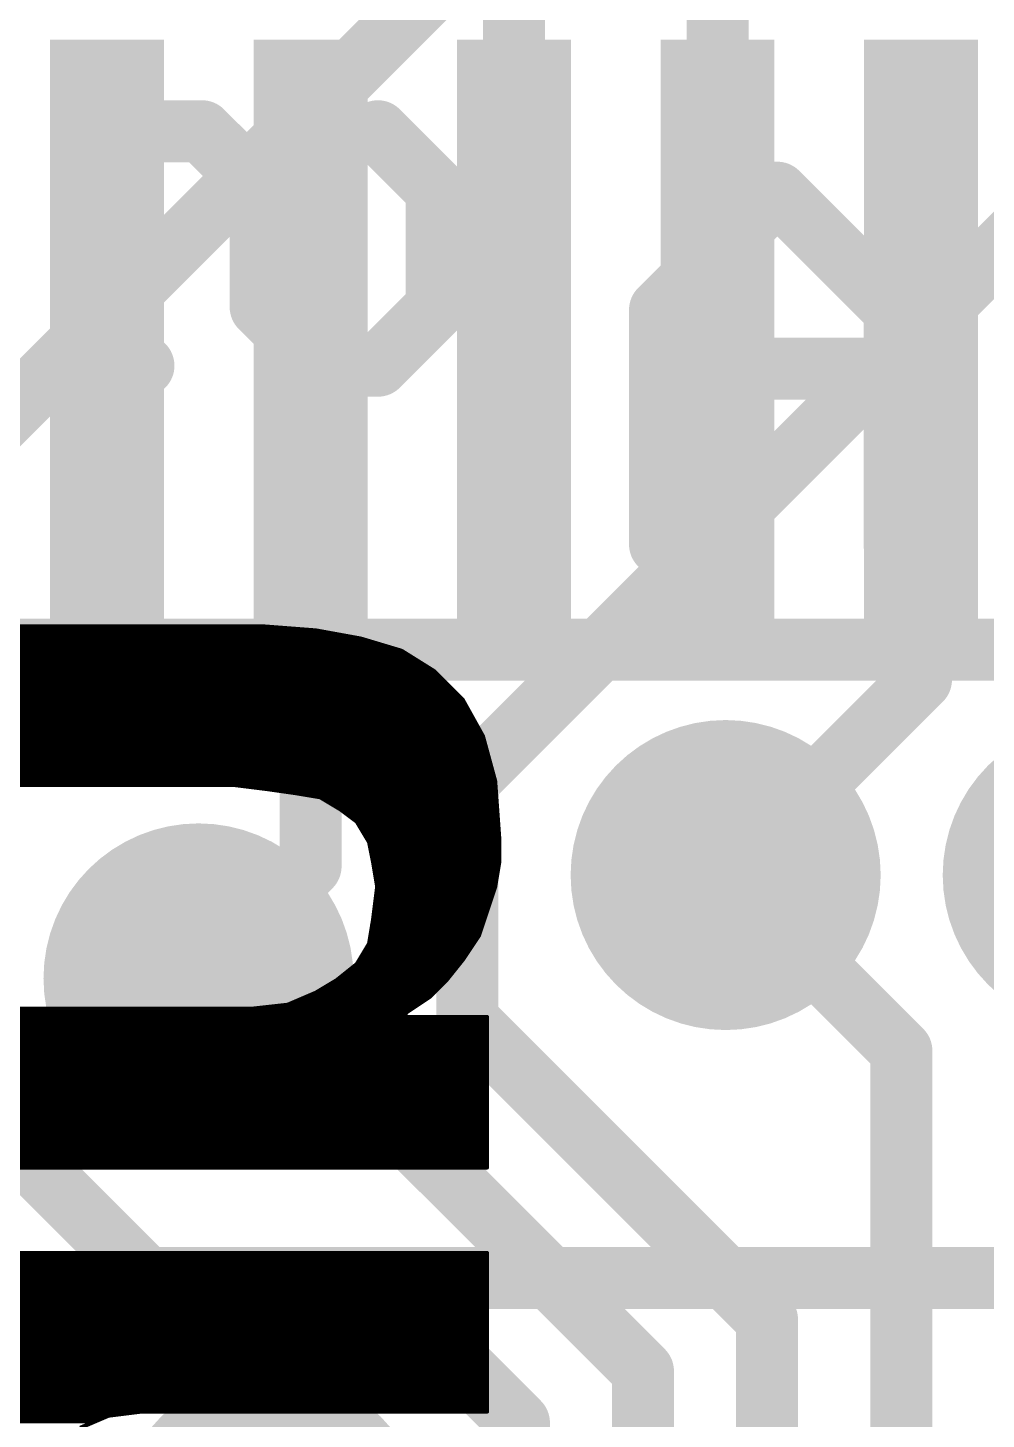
# Model space of a CAD drawing. Extents: x -33 to 74, y -20 to 37.
# Drawn here: x 8.445 to 10.8, y 15.325 to 18.745 of the extents above; entities that cross this region are included whole.
import ezdxf

# ---------------------------------------------------------------- set-up
doc = ezdxf.new("R2010")
doc.units = 0
for name, color, linetype in [('1', 12, 'CONTINUOUS'), ('16', 132, 'CONTINUOUS'), ('18', 110, 'CONTINUOUS'), ('22', 40, 'CONTINUOUS'), ('51', 53, 'CONTINUOUS')]:
    doc.layers.add(name, color=color, linetype=linetype)

# ---------------------------------------------------------------- blocks, each defined once
blk = doc.blocks.new('RECT')
blk.add_solid([(-0.5, -0.5), (0.5, -0.5), (-0.5, 0.5), (0.5, 0.5)])
blk = doc.blocks.new('ROUNDV')
at = {"const_width": 0.5}
blk.add_lwpolyline([(0, -0.25, 1), (0, 0.25, 1), (0, -0.25)], format="xyb", dxfattribs=at)

msp = doc.modelspace()

# ---------------------------------------------------------------- linework, layer by layer
at = {"layer": '1', "const_width": 0.1524}
for points in [[(9.64, 17.966), (9.64, 19.038)], [(10.14, 17.966), (10.14, 18.9538)], [(8.636, 17.962), (8.64, 17.966)], [(8.64, 17.966), (8.64, 17.2506)], [(9.14, 17.966), (9.14, 16.6838)], [(10.64, 17.966), (10.64, 17.1424)], [(8.64, 17.2506), (8.1788, 16.7894)], [(10.64, 17.1424), (10.16, 16.6624)], [(9.14, 16.6838), (8.8646, 16.4084)], [(8.7376, 15.6718), (8.1788, 16.2306)], [(8.7376, 15.6718), (11.0744, 15.6718)]]:
    msp.add_lwpolyline(points, dxfattribs=at)
at = {"layer": '1', "const_width": 0.0762}
for points in [[(8.6091, 17.9889, 1), (8.6629, 17.9351)], [(8.6781, 17.966, 1), (8.6019, 17.966)], [(8.6669, 17.9391, 1), (8.6131, 17.9929)], [(9.1781, 17.966, 1), (9.1019, 17.966)], [(10.6781, 17.966, 1), (10.6019, 17.966)], [(9.6019, 17.966, 1), (9.6781, 17.966)], [(10.1019, 17.966, 1), (10.1781, 17.966)], [(8.6669, 17.2237, 1), (8.6131, 17.2775)], [(8.6019, 17.2506, 1), (8.6781, 17.2506)], [(10.6669, 17.1155, 1), (10.6131, 17.1693)], [(10.6019, 17.1424, 1), (10.6781, 17.1424)], [(9.1669, 16.6569, 1), (9.1131, 16.7107)], [(10.1331, 16.6893, 1), (10.1869, 16.6355)], [(9.1019, 16.6838, 1), (9.1781, 16.6838)], [(8.8377, 16.4353, 1), (8.8915, 16.3815)], [(8.7376, 15.7099, 1), (8.7376, 15.6337)], [(8.7107, 15.6449, 1), (8.7645, 15.6987)]]:
    msp.add_lwpolyline(points, format="xyb", dxfattribs=at)
at = {"layer": '16', "const_width": 0.1524}
for points in [[(8.255, 17.653), (10.287, 19.685)], [(9.525, 16.891), (10.9982, 18.3642)], [(9.525, 16.3068), (9.525, 16.891)], [(10.5918, 16.2306), (10.16, 16.6624)], [(8.8646, 16.4084), (8.9916, 16.4084)], [(9.9568, 15.4432), (8.9916, 16.4084)], [(10.2616, 15.5702), (9.525, 16.3068)], [(10.5918, 14.0716), (10.5918, 16.2306)], [(8.255, 16.1544), (8.7376, 15.6718)], [(9.2964, 15.6718), (8.7376, 15.6718)], [(9.652, 15.3162), (9.2964, 15.6718)], [(10.2616, 14.1986), (10.2616, 15.5702)], [(9.9568, 14.3256), (9.9568, 15.4432)], [(9.652, 14.4526), (9.652, 15.3162)]]:
    msp.add_lwpolyline(points, dxfattribs=at)
at = {"layer": '16', "const_width": 0.0762}
for points in [[(9.5631, 16.891, 1), (9.4869, 16.891)], [(9.4981, 16.9179, 1), (9.5519, 16.8641)], [(10.1869, 16.6893, 1), (10.1331, 16.6355)], [(8.8646, 16.4465, 1), (8.8646, 16.3703)], [(9.0185, 16.4353, 1), (8.9647, 16.3815)], [(8.9916, 16.3703, 1), (8.9916, 16.4465)], [(9.5519, 16.3337, 1), (9.4981, 16.2799)], [(9.4869, 16.3068, 1), (9.5631, 16.3068)], [(10.6299, 16.2306, 1), (10.5537, 16.2306)], [(10.5649, 16.2037, 1), (10.6187, 16.2575)], [(8.7376, 15.7099, 1), (8.7376, 15.6337)], [(8.7107, 15.6449, 1), (8.7645, 15.6987)], [(9.3233, 15.6987, 1), (9.2695, 15.6449)], [(9.2964, 15.6337, 1), (9.2964, 15.7099)], [(10.2997, 15.5702, 1), (10.2235, 15.5702)], [(10.2347, 15.5433, 1), (10.2885, 15.5971)], [(9.9949, 15.4432, 1), (9.9187, 15.4432)], [(9.9299, 15.4163, 1), (9.9837, 15.4701)], [(9.6901, 15.3162, 1), (9.6139, 15.3162)], [(9.6251, 15.2893, 1), (9.6789, 15.3431)]]:
    msp.add_lwpolyline(points, format="xyb", dxfattribs=at)
at = {"layer": '22'}
for points, const_width in [([(8.7293, 18.4906), (8.5852, 18.3465)], 0.1524), ([(8.8733, 18.4906), (8.7293, 18.4906)], 0.1524), ([(9.0174, 18.3465), (8.8733, 18.4906)], 0.1524), ([(9.3055, 18.4906), (9.4495, 18.3465)], 0.1524), ([(8.5852, 18.3465), (8.5852, 18.0584)], 0.1524), ([(9.0174, 18.0584), (9.0174, 18.3465)], 0.1524), ([(9.4495, 18.3465), (9.4495, 18.0584)], 0.1524), ([(10.2869, 18.3395), (9.9987, 18.0514)], 0.1524), ([(10.575, 18.0514), (10.2869, 18.3395)], 0.1524), ([(8.5852, 18.0584), (8.7293, 17.9143)], 0.1524), ([(9.1614, 17.9143), (9.0174, 18.0584)], 0.1524), ([(9.4495, 18.0584), (9.3055, 17.9143)], 0.1524), ([(9.9987, 18.0514), (9.9987, 17.4752)], 0.1524), ([(10.575, 17.4752), (10.575, 18.0514)], 0.1524), ([(9.3055, 17.9143), (9.1614, 17.9143)], 0.1524), ([(10.575, 17.9074), (9.9987, 17.9074)], 0.1524), ([(9.0236, 17.2736), (8.1536, 17.2736)], 0.01), ([(8.1536, 17.27), (9.0704, 17.27)], 0.01), ([(9.1536, 17.2636), (9.0236, 17.2736)], 0.01), ([(8.1536, 17.26), (9.1734, 17.26)], 0.01), ([(8.1536, 17.25), (9.2284, 17.25)], 0.01), ([(8.1536, 17.24), (9.2756, 17.24)], 0.01), ([(9.2636, 17.2436), (9.1536, 17.2636)], 0.01), ([(9.3636, 17.2136), (9.2636, 17.2436)], 0.01), ([(8.1536, 17.23), (9.3089, 17.23)], 0.01), ([(8.1536, 17.22), (9.3423, 17.22)], 0.01), ([(8.1536, 17.21), (9.3694, 17.21)], 0.01), ([(8.1536, 17.2), (9.3854, 17.2)], 0.01), ([(9.4436, 17.1636), (9.3636, 17.2136)], 0.01), ([(8.1536, 17.19), (9.4014, 17.19)], 0.01), ([(8.1536, 17.18), (9.4174, 17.18)], 0.01), ([(8.1536, 17.17), (9.4334, 17.17)], 0.01), ([(9.5136, 17.0936), (9.4436, 17.1636)], 0.01), ([(8.1536, 17.16), (9.4472, 17.16)], 0.01), ([(8.1536, 17.15), (9.4572, 17.15)], 0.01), ([(8.1536, 17.14), (9.4672, 17.14)], 0.01), ([(8.1536, 17.13), (9.4772, 17.13)], 0.01), ([(8.1536, 17.12), (9.4872, 17.12)], 0.01), ([(8.1536, 17.11), (9.4972, 17.11)], 0.01), ([(8.1536, 17.1), (9.5072, 17.1)], 0.01), ([(8.1536, 17.09), (9.5156, 17.09)], 0.01), ([(8.1536, 17.08), (9.5212, 17.08)], 0.01), ([(8.1536, 17.07), (9.5267, 17.07)], 0.01), ([(8.1536, 17.06), (9.5323, 17.06)], 0.01), ([(9.5636, 17.0036), (9.5136, 17.0936)], 0.01), ([(8.1536, 17.05), (9.5378, 17.05)], 0.01), ([(8.1536, 17.04), (9.5434, 17.04)], 0.01), ([(8.1536, 17.03), (9.5489, 17.03)], 0.01), ([(8.1536, 17.02), (9.5545, 17.02)], 0.01), ([(8.1536, 17.01), (9.56, 17.01)], 0.01), ([(8.1536, 17), (9.5646, 17)], 0.01), ([(9.5936, 16.8936), (9.5636, 17.0036)], 0.01), ([(8.1536, 16.99), (9.5673, 16.99)], 0.01), ([(8.1536, 16.98), (9.57, 16.98)], 0.01), ([(8.1536, 16.97), (9.5728, 16.97)], 0.01), ([(8.1536, 16.96), (9.5755, 16.96)], 0.01), ([(8.1536, 16.95), (9.5782, 16.95)], 0.01), ([(8.1536, 16.94), (9.5809, 16.94)], 0.01), ([(8.1536, 16.93), (9.5837, 16.93)], 0.01), ([(8.1536, 16.92), (9.5864, 16.92)], 0.01), ([(8.1536, 16.91), (9.5891, 16.91)], 0.01), ([(8.1536, 16.9), (9.5919, 16.9)], 0.01), ([(8.1536, 16.89), (9.5939, 16.89)], 0.01), ([(9.6036, 16.7536), (9.5936, 16.8936)], 0.01), ([(8.1536, 16.8836), (8.9536, 16.8836)], 0.01), ([(8.9536, 16.8836), (9.0336, 16.8736)], 0.01), ([(8.9824, 16.88), (9.5946, 16.88)], 0.01), ([(9.0336, 16.8736), (9.1036, 16.8636)], 0.01), ([(9.0588, 16.87), (9.5953, 16.87)], 0.01), ([(9.1036, 16.8636), (9.1636, 16.8536)], 0.01), ([(9.1252, 16.86), (9.596, 16.86)], 0.01), ([(9.1636, 16.8536), (9.2136, 16.8236)], 0.01), ([(9.1696, 16.85), (9.5967, 16.85)], 0.01), ([(9.1863, 16.84), (9.5974, 16.84)], 0.01), ([(9.2029, 16.83), (9.5981, 16.83)], 0.01), ([(9.2136, 16.8236), (9.2536, 16.7936)], 0.01), ([(9.2184, 16.82), (9.5989, 16.82)], 0.01), ([(9.2317, 16.81), (9.5996, 16.81)], 0.01), ([(9.2451, 16.8), (9.6003, 16.8)], 0.01), ([(9.2536, 16.7936), (9.2836, 16.7436)], 0.01), ([(9.2558, 16.79), (9.601, 16.79)], 0.01), ([(9.2618, 16.78), (9.6017, 16.78)], 0.01), ([(9.2678, 16.77), (9.6024, 16.77)], 0.01), ([(9.2738, 16.76), (9.6031, 16.76)], 0.01), ([(9.6036, 16.6936), (9.6036, 16.7536)], 0.01), ([(9.2798, 16.75), (9.6036, 16.75)], 0.01), ([(9.2836, 16.7436), (9.2936, 16.6936)], 0.01), ([(9.2843, 16.74), (9.6036, 16.74)], 0.01), ([(9.2863, 16.73), (9.6036, 16.73)], 0.01), ([(9.2883, 16.72), (9.6036, 16.72)], 0.01), ([(9.2903, 16.71), (9.6036, 16.71)], 0.01), ([(9.2923, 16.7), (9.6036, 16.7)], 0.01), ([(9.2936, 16.6936), (9.3036, 16.6336)], 0.01), ([(9.2942, 16.69), (9.603, 16.69)], 0.01), ([(9.5936, 16.6336), (9.6036, 16.6936)], 0.01), ([(9.2959, 16.68), (9.6013, 16.68)], 0.01), ([(9.2975, 16.67), (9.5997, 16.67)], 0.01), ([(9.2992, 16.66), (9.598, 16.66)], 0.01), ([(9.3009, 16.65), (9.5963, 16.65)], 0.01), ([(9.3036, 16.6336), (9.2936, 16.5536)], 0.01), ([(9.3019, 16.62), (9.5891, 16.62)], 0.01), ([(9.3025, 16.64), (9.5947, 16.64)], 0.01), ([(9.3032, 16.63), (9.5924, 16.63)], 0.01), ([(9.5736, 16.5736), (9.5936, 16.6336)], 0.01), ([(9.2981, 16.59), (9.5791, 16.59)], 0.01), ([(9.2994, 16.6), (9.5824, 16.6)], 0.01), ([(9.3007, 16.61), (9.5857, 16.61)], 0.01), ([(9.2936, 16.5536), (9.2836, 16.4936)], 0.01), ([(9.293, 16.55), (9.5657, 16.55)], 0.01), ([(9.2944, 16.56), (9.5691, 16.56)], 0.01), ([(9.2957, 16.57), (9.5724, 16.57)], 0.01), ([(9.2969, 16.58), (9.5757, 16.58)], 0.01), ([(9.5536, 16.5136), (9.5736, 16.5736)], 0.01), ([(9.288, 16.52), (9.5557, 16.52)], 0.01), ([(9.2897, 16.53), (9.5591, 16.53)], 0.01), ([(9.2913, 16.54), (9.5624, 16.54)], 0.01), ([(9.5136, 16.4536), (9.5536, 16.5136)], 0.01), ([(9.2836, 16.4936), (9.2536, 16.4436)], 0.01), ([(9.2754, 16.48), (9.5312, 16.48)], 0.01), ([(9.2814, 16.49), (9.5379, 16.49)], 0.01), ([(9.2847, 16.5), (9.5445, 16.5)], 0.01), ([(9.2863, 16.51), (9.5512, 16.51)], 0.01), ([(9.2574, 16.45), (9.5107, 16.45)], 0.01), ([(9.2634, 16.46), (9.5179, 16.46)], 0.01), ([(9.2694, 16.47), (9.5245, 16.47)], 0.01), ([(9.4736, 16.4036), (9.5136, 16.4536)], 0.01), ([(9.2536, 16.4436), (9.2036, 16.4036)], 0.01), ([(9.2241, 16.42), (9.4867, 16.42)], 0.01), ([(9.2366, 16.43), (9.4947, 16.43)], 0.01), ([(9.2491, 16.44), (9.5027, 16.44)], 0.01), ([(9.2036, 16.4036), (9.1536, 16.3736)], 0.01), ([(9.1643, 16.38), (9.45, 16.38)], 0.01), ([(9.1809, 16.39), (9.46, 16.39)], 0.01), ([(9.1976, 16.4), (9.47, 16.4)], 0.01), ([(9.2116, 16.41), (9.4787, 16.41)], 0.01), ([(9.4336, 16.3636), (9.4736, 16.4036)], 0.01), ([(9.0836, 16.3436), (8.9936, 16.3336)], 0.01), ([(9.1536, 16.3736), (9.0836, 16.3436)], 0.01), ([(9.0985, 16.35), (9.4132, 16.35)], 0.01), ([(9.1219, 16.36), (9.4282, 16.36)], 0.01), ([(9.1452, 16.37), (9.44, 16.37)], 0.01), ([(9.3736, 16.3236), (9.4336, 16.3636)], 0.01), ([(8.9936, 16.3336), (8.1536, 16.3336)], 0.01), ([(8.1536, 16.33), (9.3832, 16.33)], 0.01), ([(8.1536, 16.32), (9.3736, 16.32)], 0.01), ([(8.1536, 16.31), (9.5736, 16.31)], 0.01), ([(9.0512, 16.34), (9.3982, 16.34)], 0.01), ([(9.3736, 16.3136), (9.3736, 16.3236)], 0.01), ([(9.5736, 16.3136), (9.3736, 16.3136)], 0.01), ([(9.5736, 15.9436), (9.5736, 16.3136)], 0.01), ([(8.1536, 16.3), (9.5736, 16.3)], 0.01), ([(8.1536, 16.29), (9.5736, 16.29)], 0.01), ([(8.1536, 16.28), (9.5736, 16.28)], 0.01), ([(8.1536, 16.27), (9.5736, 16.27)], 0.01), ([(8.1536, 16.26), (9.5736, 16.26)], 0.01), ([(8.1536, 16.25), (9.5736, 16.25)], 0.01), ([(8.1536, 16.24), (9.5736, 16.24)], 0.01), ([(8.1536, 16.23), (9.5736, 16.23)], 0.01), ([(8.1536, 16.22), (9.5736, 16.22)], 0.01), ([(8.1536, 16.21), (9.5736, 16.21)], 0.01), ([(8.1536, 16.2), (9.5736, 16.2)], 0.01), ([(8.1536, 16.19), (9.5736, 16.19)], 0.01), ([(8.1536, 16.18), (9.5736, 16.18)], 0.01), ([(8.1536, 16.17), (9.5736, 16.17)], 0.01), ([(8.1536, 16.16), (9.5736, 16.16)], 0.01), ([(8.1536, 16.15), (9.5736, 16.15)], 0.01), ([(8.1536, 16.14), (9.5736, 16.14)], 0.01), ([(8.1536, 16.13), (9.5736, 16.13)], 0.01), ([(8.1536, 16.12), (9.5736, 16.12)], 0.01), ([(8.1536, 16.11), (9.5736, 16.11)], 0.01), ([(8.1536, 16.1), (9.5736, 16.1)], 0.01), ([(8.1536, 16.09), (9.5736, 16.09)], 0.01), ([(8.1536, 16.08), (9.5736, 16.08)], 0.01), ([(8.1536, 16.07), (9.5736, 16.07)], 0.01), ([(8.1536, 16.06), (9.5736, 16.06)], 0.01), ([(8.1536, 16.05), (9.5736, 16.05)], 0.01), ([(8.1536, 16.04), (9.5736, 16.04)], 0.01), ([(8.1536, 16.03), (9.5736, 16.03)], 0.01), ([(8.1536, 16.02), (9.5736, 16.02)], 0.01), ([(8.1536, 16.01), (9.5736, 16.01)], 0.01), ([(8.1536, 16), (9.5736, 16)], 0.01), ([(8.1536, 15.99), (9.5736, 15.99)], 0.01), ([(8.1536, 15.98), (9.5736, 15.98)], 0.01), ([(8.1536, 15.97), (9.5736, 15.97)], 0.01), ([(8.1536, 15.96), (9.5736, 15.96)], 0.01), ([(8.1536, 15.95), (9.5736, 15.95)], 0.01), ([(8.1536, 15.9436), (9.3936, 15.9436)], 0.01), ([(9.3936, 15.9436), (9.5736, 15.9436)], 0.01), ([(8.1536, 15.73), (9.5736, 15.73)], 0.01), ([(9.5736, 15.7336), (8.3336, 15.7336)], 0.01), ([(9.5736, 15.3436), (9.5736, 15.7336)], 0.01), ([(8.1536, 15.72), (9.5736, 15.72)], 0.01), ([(8.1536, 15.71), (9.5736, 15.71)], 0.01), ([(8.1536, 15.7), (9.5736, 15.7)], 0.01), ([(8.1536, 15.69), (9.5736, 15.69)], 0.01), ([(8.1536, 15.68), (9.5736, 15.68)], 0.01), ([(8.1536, 15.67), (9.5736, 15.67)], 0.01), ([(8.1536, 15.66), (9.5736, 15.66)], 0.01), ([(8.1536, 15.65), (9.5736, 15.65)], 0.01), ([(8.1536, 15.64), (9.5736, 15.64)], 0.01), ([(8.1536, 15.63), (9.5736, 15.63)], 0.01), ([(8.1536, 15.62), (9.5736, 15.62)], 0.01), ([(8.1536, 15.61), (9.5736, 15.61)], 0.01), ([(8.1536, 15.6), (9.5736, 15.6)], 0.01), ([(8.1536, 15.59), (9.5736, 15.59)], 0.01), ([(8.1536, 15.58), (9.5736, 15.58)], 0.01), ([(8.1536, 15.57), (9.5736, 15.57)], 0.01), ([(8.1536, 15.56), (9.5736, 15.56)], 0.01), ([(8.1536, 15.55), (9.5736, 15.55)], 0.01), ([(8.1536, 15.54), (9.5736, 15.54)], 0.01), ([(8.1536, 15.53), (9.5736, 15.53)], 0.01), ([(8.1536, 15.52), (9.5736, 15.52)], 0.01), ([(8.1536, 15.51), (9.5736, 15.51)], 0.01), ([(8.1536, 15.5), (9.5736, 15.5)], 0.01), ([(8.1536, 15.49), (9.5736, 15.49)], 0.01), ([(8.1536, 15.48), (9.5736, 15.48)], 0.01), ([(8.1536, 15.47), (9.5736, 15.47)], 0.01), ([(8.1536, 15.46), (9.5736, 15.46)], 0.01), ([(8.1536, 15.45), (9.5736, 15.45)], 0.01), ([(8.1536, 15.44), (9.5736, 15.44)], 0.01), ([(8.1536, 15.43), (9.5736, 15.43)], 0.01), ([(8.1536, 15.42), (9.5736, 15.42)], 0.01), ([(8.1536, 15.41), (9.5736, 15.41)], 0.01), ([(8.1536, 15.4), (9.5736, 15.4)], 0.01), ([(8.1536, 15.39), (9.5736, 15.39)], 0.01), ([(8.1536, 15.38), (9.5736, 15.38)], 0.01), ([(8.1536, 15.37), (9.5736, 15.37)], 0.01), ([(8.3482, 15.35), (9.5736, 15.35)], 0.01), ([(8.3536, 15.36), (9.5736, 15.36)], 0.01), ([(8.3032, 15.32), (8.6119, 15.32)], 0.01), ([(8.3182, 15.33), (8.6352, 15.33)], 0.01), ([(8.3332, 15.34), (8.6948, 15.34)], 0.01), ([(8.5736, 15.3036), (8.6436, 15.3336)], 0.01), ([(8.6436, 15.3336), (8.7236, 15.3436)], 0.01), ([(8.7236, 15.3436), (9.5736, 15.3436)], 0.01)]:
    msp.add_lwpolyline(points, dxfattribs=dict(at, const_width=const_width))
for points, const_width in [([(8.7293, 18.5287, 1), (8.7293, 18.4525)], 0.0762), ([(8.7562, 18.4636, 1), (8.7023, 18.5175)], 0.0762), ([(8.9003, 18.5175, 1), (8.8464, 18.4636)], 0.0762), ([(8.8733, 18.4525, 1), (8.8733, 18.5287)], 0.0762), ([(9.3324, 18.5175, 1), (9.2785, 18.4636)], 0.0762), ([(8.6233, 18.3465, 1), (8.5471, 18.3465)], 0.0762), ([(8.5583, 18.3734, 1), (8.6121, 18.3196)], 0.0762), ([(9.0555, 18.3465, 1), (8.9793, 18.3465)], 0.0762), ([(8.9904, 18.3196, 1), (9.0443, 18.3734)], 0.0762), ([(9.4876, 18.3465, 1), (9.4114, 18.3465)], 0.0762), ([(9.4226, 18.3196, 1), (9.4765, 18.3734)], 0.0762), ([(10.3138, 18.3665, 1), (10.2599, 18.3126)], 0.0762), ([(10.3138, 18.3126, 1), (10.2599, 18.3665)], 0.0762), ([(8.6121, 18.0853, 1), (8.5583, 18.0314)], 0.0762), ([(9.0443, 18.0853, 1), (8.9904, 18.0314)], 0.0762), ([(9.4765, 18.0314, 1), (9.4226, 18.0853)], 0.0762), ([(10.0368, 18.0514, 1), (9.9606, 18.0514)], 0.0762), ([(10.6131, 18.0514, 1), (10.5369, 18.0514)], 0.0762), ([(8.5471, 18.0584, 1), (8.6233, 18.0584)], 0.0762), ([(8.9793, 18.0584, 1), (9.0555, 18.0584)], 0.0762), ([(9.4114, 18.0584, 1), (9.4876, 18.0584)], 0.0762), ([(9.9718, 18.0784, 1), (10.0257, 18.0245)], 0.0762), ([(10.548, 18.0245, 1), (10.6019, 18.0784)], 0.0762), ([(9.1614, 17.9524, 1), (9.1614, 17.8762)], 0.0762), ([(9.3055, 17.8762, 1), (9.3055, 17.9524)], 0.0762), ([(8.7023, 17.8874, 1), (8.7562, 17.9413)], 0.0762), ([(9.1345, 17.8874, 1), (9.1884, 17.9413)], 0.0762), ([(9.2785, 17.9413, 1), (9.3324, 17.8874)], 0.0762), ([(9.9987, 17.9455, 1), (9.9987, 17.8693)], 0.0762), ([(10.575, 17.8693, 1), (10.575, 17.9455)], 0.0762), ([(9.9606, 17.4752, 1), (10.0368, 17.4752)], 0.0762), ([(10.5369, 17.4752, 1), (10.6131, 17.4752)], 0.0762), ([(9.0238, 17.2761, 1), (9.0234, 17.2711)], 0.005), ([(9.0236, 17.2711, 1), (9.0236, 17.2761)], 0.005), ([(9.0704, 17.2675, 1), (9.0704, 17.2725)], 0.005), ([(9.154, 17.2661, 1), (9.1532, 17.2611)], 0.005), ([(9.1534, 17.2611, 1), (9.1538, 17.2661)], 0.005), ([(9.1734, 17.2575, 1), (9.1734, 17.2625)], 0.005), ([(9.2284, 17.2475, 1), (9.2284, 17.2525)], 0.005), ([(9.2643, 17.246, 1), (9.2629, 17.2412)], 0.005), ([(9.2632, 17.2411, 1), (9.264, 17.2461)], 0.005), ([(9.2756, 17.2375, 1), (9.2756, 17.2425)], 0.005), ([(9.3089, 17.2275, 1), (9.3089, 17.2325)], 0.005), ([(9.3423, 17.2175, 1), (9.3423, 17.2225)], 0.005), ([(9.3649, 17.2157, 1), (9.3623, 17.2115)], 0.005), ([(9.3629, 17.2112, 1), (9.3643, 17.216)], 0.005), ([(9.3694, 17.2075, 1), (9.3694, 17.2125)], 0.005), ([(9.3854, 17.1975, 1), (9.3854, 17.2025)], 0.005), ([(9.4014, 17.1875, 1), (9.4014, 17.1925)], 0.005), ([(9.4174, 17.1775, 1), (9.4174, 17.1825)], 0.005), ([(9.4334, 17.1675, 1), (9.4334, 17.1725)], 0.005), ([(9.4454, 17.1654, 1), (9.4418, 17.1618)], 0.005), ([(9.4423, 17.1615, 1), (9.4449, 17.1657)], 0.005), ([(9.4472, 17.1575, 1), (9.4472, 17.1625)], 0.005), ([(9.4572, 17.1475, 1), (9.4572, 17.1525)], 0.005), ([(9.4672, 17.1375, 1), (9.4672, 17.1425)], 0.005), ([(9.4772, 17.1275, 1), (9.4772, 17.1325)], 0.005), ([(9.4872, 17.1175, 1), (9.4872, 17.1225)], 0.005), ([(9.4972, 17.1075, 1), (9.4972, 17.1125)], 0.005), ([(9.5072, 17.0975, 1), (9.5072, 17.1025)], 0.005), ([(9.5158, 17.0948, 1), (9.5114, 17.0924)], 0.005), ([(9.5118, 17.0918, 1), (9.5154, 17.0954)], 0.005), ([(9.5156, 17.0875, 1), (9.5156, 17.0925)], 0.005), ([(9.5212, 17.0775, 1), (9.5212, 17.0825)], 0.005), ([(9.5267, 17.0675, 1), (9.5267, 17.0725)], 0.005), ([(9.5323, 17.0575, 1), (9.5323, 17.0625)], 0.005), ([(9.5378, 17.0475, 1), (9.5378, 17.0525)], 0.005), ([(9.5434, 17.0375, 1), (9.5434, 17.0425)], 0.005), ([(9.5489, 17.0275, 1), (9.5489, 17.0325)], 0.005), ([(9.5545, 17.0175, 1), (9.5545, 17.0225)], 0.005), ([(9.56, 17.0075, 1), (9.56, 17.0125)], 0.005), ([(9.566, 17.0043, 1), (9.5612, 17.0029)], 0.005), ([(9.5614, 17.0024, 1), (9.5658, 17.0048)], 0.005), ([(9.5646, 16.9975, 1), (9.5646, 17.0025)], 0.005), ([(9.5673, 16.9875, 1), (9.5673, 16.9925)], 0.005), ([(9.57, 16.9775, 1), (9.57, 16.9825)], 0.005), ([(9.5728, 16.9675, 1), (9.5728, 16.9725)], 0.005), ([(9.5755, 16.9575, 1), (9.5755, 16.9625)], 0.005), ([(9.5782, 16.9475, 1), (9.5782, 16.9525)], 0.005), ([(9.5809, 16.9375, 1), (9.5809, 16.9425)], 0.005), ([(9.5837, 16.9275, 1), (9.5837, 16.9325)], 0.005), ([(9.5864, 16.9175, 1), (9.5864, 16.9225)], 0.005), ([(9.5891, 16.9075, 1), (9.5891, 16.9125)], 0.005), ([(9.5961, 16.8938, 1), (9.5911, 16.8934)], 0.005), ([(9.5912, 16.8929, 1), (9.596, 16.8943)], 0.005), ([(9.5919, 16.8975, 1), (9.5919, 16.9025)], 0.005), ([(9.5939, 16.8875, 1), (9.5939, 16.8925)], 0.005), ([(8.9539, 16.8861, 1), (8.9533, 16.8811)], 0.005), ([(8.9536, 16.8811, 1), (8.9536, 16.8861)], 0.005), ([(8.9824, 16.8825, 1), (8.9824, 16.8775)], 0.005), ([(9.034, 16.8761, 1), (9.0332, 16.8711)], 0.005), ([(9.0333, 16.8711, 1), (9.0339, 16.8761)], 0.005), ([(9.0588, 16.8725, 1), (9.0588, 16.8675)], 0.005), ([(9.104, 16.8661, 1), (9.1032, 16.8611)], 0.005), ([(9.1032, 16.8611, 1), (9.104, 16.8661)], 0.005), ([(9.1252, 16.8625, 1), (9.1252, 16.8575)], 0.005), ([(9.5946, 16.8775, 1), (9.5946, 16.8825)], 0.005), ([(9.5953, 16.8675, 1), (9.5953, 16.8725)], 0.005), ([(9.596, 16.8575, 1), (9.596, 16.8625)], 0.005), ([(9.1649, 16.8557, 1), (9.1623, 16.8515)], 0.005), ([(9.1632, 16.8511, 1), (9.164, 16.8561)], 0.005), ([(9.1696, 16.8525, 1), (9.1696, 16.8475)], 0.005), ([(9.1863, 16.8425, 1), (9.1863, 16.8375)], 0.005), ([(9.2029, 16.8325, 1), (9.2029, 16.8275)], 0.005), ([(9.2151, 16.8256, 1), (9.2121, 16.8216)], 0.005), ([(9.2123, 16.8215, 1), (9.2149, 16.8257)], 0.005), ([(9.5967, 16.8475, 1), (9.5967, 16.8525)], 0.005), ([(9.5974, 16.8375, 1), (9.5974, 16.8425)], 0.005), ([(9.5981, 16.8275, 1), (9.5981, 16.8325)], 0.005), ([(9.2184, 16.8225, 1), (9.2184, 16.8175)], 0.005), ([(9.2317, 16.8125, 1), (9.2317, 16.8075)], 0.005), ([(9.2451, 16.8025, 1), (9.2451, 16.7975)], 0.005), ([(9.2557, 16.7949, 1), (9.2515, 16.7923)], 0.005), ([(9.2521, 16.7916, 1), (9.2551, 16.7956)], 0.005), ([(9.2558, 16.7925, 1), (9.2558, 16.7875)], 0.005), ([(9.5989, 16.8175, 1), (9.5989, 16.8225)], 0.005), ([(9.5996, 16.8075, 1), (9.5996, 16.8125)], 0.005), ([(9.6003, 16.7975, 1), (9.6003, 16.8025)], 0.005), ([(9.601, 16.7875, 1), (9.601, 16.7925)], 0.005), ([(9.2618, 16.7825, 1), (9.2618, 16.7775)], 0.005), ([(9.2678, 16.7725, 1), (9.2678, 16.7675)], 0.005), ([(9.2738, 16.7625, 1), (9.2738, 16.7575)], 0.005), ([(9.6061, 16.7536, 1), (9.6011, 16.7536)], 0.005), ([(9.6017, 16.7775, 1), (9.6017, 16.7825)], 0.005), ([(9.6024, 16.7675, 1), (9.6024, 16.7725)], 0.005), ([(9.6031, 16.7575, 1), (9.6031, 16.7625)], 0.005), ([(9.2798, 16.7525, 1), (9.2798, 16.7475)], 0.005), ([(9.2861, 16.7441, 1), (9.2811, 16.7431)], 0.005), ([(9.2815, 16.7423, 1), (9.2857, 16.7449)], 0.005), ([(9.2843, 16.7425, 1), (9.2843, 16.7375)], 0.005), ([(9.2863, 16.7325, 1), (9.2863, 16.7275)], 0.005), ([(9.2883, 16.7225, 1), (9.2883, 16.7175)], 0.005), ([(9.6011, 16.7534, 1), (9.6061, 16.7538)], 0.005), ([(9.6036, 16.7475, 1), (9.6036, 16.7525)], 0.005), ([(9.6036, 16.7375, 1), (9.6036, 16.7425)], 0.005), ([(9.6036, 16.7275, 1), (9.6036, 16.7325)], 0.005), ([(9.6036, 16.7175, 1), (9.6036, 16.7225)], 0.005), ([(9.2903, 16.7125, 1), (9.2903, 16.7075)], 0.005), ([(9.2923, 16.7025, 1), (9.2923, 16.6975)], 0.005), ([(9.2961, 16.694, 1), (9.2911, 16.6932)], 0.005), ([(9.2911, 16.6931, 1), (9.2961, 16.6941)], 0.005), ([(9.2942, 16.6925, 1), (9.2942, 16.6875)], 0.005), ([(9.6061, 16.6932, 1), (9.6011, 16.694)], 0.005), ([(9.6011, 16.6936, 1), (9.6061, 16.6936)], 0.005), ([(9.603, 16.6875, 1), (9.603, 16.6925)], 0.005), ([(9.6036, 16.7075, 1), (9.6036, 16.7125)], 0.005), ([(9.6036, 16.6975, 1), (9.6036, 16.7025)], 0.005), ([(9.2959, 16.6825, 1), (9.2959, 16.6775)], 0.005), ([(9.2975, 16.6725, 1), (9.2975, 16.6675)], 0.005), ([(9.2992, 16.6625, 1), (9.2992, 16.6575)], 0.005), ([(9.3009, 16.6525, 1), (9.3009, 16.6475)], 0.005), ([(9.5963, 16.6475, 1), (9.5963, 16.6525)], 0.005), ([(9.598, 16.6575, 1), (9.598, 16.6625)], 0.005), ([(9.5997, 16.6675, 1), (9.5997, 16.6725)], 0.005), ([(9.6013, 16.6775, 1), (9.6013, 16.6825)], 0.005), ([(9.3019, 16.6225, 1), (9.3019, 16.6175)], 0.005), ([(9.3025, 16.6425, 1), (9.3025, 16.6375)], 0.005), ([(9.3032, 16.6325, 1), (9.3032, 16.6275)], 0.005), ([(9.3061, 16.6333, 1), (9.3011, 16.6339)], 0.005), ([(9.3011, 16.6332, 1), (9.3061, 16.634)], 0.005), ([(9.5891, 16.6175, 1), (9.5891, 16.6225)], 0.005), ([(9.5911, 16.634, 1), (9.5961, 16.6332)], 0.005), ([(9.596, 16.6328, 1), (9.5912, 16.6344)], 0.005), ([(9.5924, 16.6275, 1), (9.5924, 16.6325)], 0.005), ([(9.5947, 16.6375, 1), (9.5947, 16.6425)], 0.005), ([(9.2981, 16.5925, 1), (9.2981, 16.5875)], 0.005), ([(9.2994, 16.6025, 1), (9.2994, 16.5975)], 0.005), ([(9.3007, 16.6125, 1), (9.3007, 16.6075)], 0.005), ([(9.5791, 16.5875, 1), (9.5791, 16.5925)], 0.005), ([(9.5824, 16.5975, 1), (9.5824, 16.6025)], 0.005), ([(9.5857, 16.6075, 1), (9.5857, 16.6125)], 0.005), ([(9.293, 16.5525, 1), (9.293, 16.5475)], 0.005), ([(9.2961, 16.5532, 1), (9.2911, 16.554)], 0.005), ([(9.2911, 16.5539, 1), (9.2961, 16.5533)], 0.005), ([(9.2944, 16.5625, 1), (9.2944, 16.5575)], 0.005), ([(9.2957, 16.5725, 1), (9.2957, 16.5675)], 0.005), ([(9.2969, 16.5825, 1), (9.2969, 16.5775)], 0.005), ([(9.5657, 16.5475, 1), (9.5657, 16.5525)], 0.005), ([(9.5691, 16.5575, 1), (9.5691, 16.5625)], 0.005), ([(9.5712, 16.5744, 1), (9.576, 16.5728)], 0.005), ([(9.576, 16.5728, 1), (9.5712, 16.5744)], 0.005), ([(9.5724, 16.5675, 1), (9.5724, 16.5725)], 0.005), ([(9.5757, 16.5775, 1), (9.5757, 16.5825)], 0.005), ([(9.288, 16.5225, 1), (9.288, 16.5175)], 0.005), ([(9.2897, 16.5325, 1), (9.2897, 16.5275)], 0.005), ([(9.2913, 16.5425, 1), (9.2913, 16.5375)], 0.005), ([(9.5557, 16.5122, 1), (9.5515, 16.515)], 0.005), ([(9.5557, 16.5175, 1), (9.5557, 16.5225)], 0.005), ([(9.5591, 16.5275, 1), (9.5591, 16.5325)], 0.005), ([(9.5624, 16.5375, 1), (9.5624, 16.5425)], 0.005), ([(9.2754, 16.4825, 1), (9.2754, 16.4775)], 0.005), ([(9.2814, 16.4925, 1), (9.2814, 16.4875)], 0.005), ([(9.2811, 16.494, 1), (9.2861, 16.4932)], 0.005), ([(9.2857, 16.4923, 1), (9.2815, 16.4949)], 0.005), ([(9.2847, 16.5025, 1), (9.2847, 16.4975)], 0.005), ([(9.2863, 16.5125, 1), (9.2863, 16.5075)], 0.005), ([(9.5312, 16.4775, 1), (9.5312, 16.4825)], 0.005), ([(9.5379, 16.4875, 1), (9.5379, 16.4925)], 0.005), ([(9.5445, 16.4975, 1), (9.5445, 16.5025)], 0.005), ([(9.5512, 16.5144, 1), (9.556, 16.5128)], 0.005), ([(9.5512, 16.5075, 1), (9.5512, 16.5125)], 0.005), ([(9.2574, 16.4525, 1), (9.2574, 16.4475)], 0.005), ([(9.2634, 16.4625, 1), (9.2634, 16.4575)], 0.005), ([(9.2694, 16.4725, 1), (9.2694, 16.4675)], 0.005), ([(9.5107, 16.4475, 1), (9.5107, 16.4525)], 0.005), ([(9.5115, 16.455, 1), (9.5157, 16.4522)], 0.005), ([(9.5156, 16.452, 1), (9.5116, 16.4552)], 0.005), ([(9.5179, 16.4575, 1), (9.5179, 16.4625)], 0.005), ([(9.5245, 16.4675, 1), (9.5245, 16.4725)], 0.005), ([(9.2241, 16.4225, 1), (9.2241, 16.4175)], 0.005), ([(9.2366, 16.4325, 1), (9.2366, 16.4275)], 0.005), ([(9.2491, 16.4425, 1), (9.2491, 16.4375)], 0.005), ([(9.2515, 16.4449, 1), (9.2557, 16.4423)], 0.005), ([(9.2552, 16.4416, 1), (9.252, 16.4456)], 0.005), ([(9.4867, 16.4175, 1), (9.4867, 16.4225)], 0.005), ([(9.4947, 16.4275, 1), (9.4947, 16.4325)], 0.005), ([(9.5027, 16.4375, 1), (9.5027, 16.4425)], 0.005), ([(9.1643, 16.3825, 1), (9.1643, 16.3775)], 0.005), ([(9.1809, 16.3925, 1), (9.1809, 16.3875)], 0.005), ([(9.1976, 16.4025, 1), (9.1976, 16.3975)], 0.005), ([(9.202, 16.4056, 1), (9.2052, 16.4016)], 0.005), ([(9.2049, 16.4015, 1), (9.2023, 16.4057)], 0.005), ([(9.2116, 16.4125, 1), (9.2116, 16.4075)], 0.005), ([(9.45, 16.3775, 1), (9.45, 16.3825)], 0.005), ([(9.46, 16.3875, 1), (9.46, 16.3925)], 0.005), ([(9.47, 16.3975, 1), (9.47, 16.4025)], 0.005), ([(9.4716, 16.4052, 1), (9.4756, 16.402)], 0.005), ([(9.4754, 16.4018, 1), (9.4718, 16.4054)], 0.005), ([(9.4787, 16.4075, 1), (9.4787, 16.4125)], 0.005), ([(9.0826, 16.3459, 1), (9.0846, 16.3413)], 0.005), ([(9.0839, 16.3411, 1), (9.0833, 16.3461)], 0.005), ([(9.0985, 16.3525, 1), (9.0985, 16.3475)], 0.005), ([(9.1219, 16.3625, 1), (9.1219, 16.3575)], 0.005), ([(9.1452, 16.3725, 1), (9.1452, 16.3675)], 0.005), ([(9.1523, 16.3757, 1), (9.1549, 16.3715)], 0.005), ([(9.1546, 16.3713, 1), (9.1526, 16.3759)], 0.005), ([(9.4132, 16.3475, 1), (9.4132, 16.3525)], 0.005), ([(9.4282, 16.3575, 1), (9.4282, 16.3625)], 0.005), ([(9.4318, 16.3654, 1), (9.4354, 16.3618)], 0.005), ([(9.435, 16.3615, 1), (9.4322, 16.3657)], 0.005), ([(9.44, 16.3675, 1), (9.44, 16.3725)], 0.005), ([(8.9933, 16.3361, 1), (8.9939, 16.3311)], 0.005), ([(8.9936, 16.3311, 1), (8.9936, 16.3361)], 0.005), ([(9.0512, 16.3425, 1), (9.0512, 16.3375)], 0.005), ([(9.3761, 16.3236, 1), (9.3711, 16.3236)], 0.005), ([(9.3722, 16.3257, 1), (9.375, 16.3215)], 0.005), ([(9.3736, 16.3161, 1), (9.3736, 16.3111)], 0.005), ([(9.3711, 16.3136, 1), (9.3761, 16.3136)], 0.005), ([(9.3736, 16.3175, 1), (9.3736, 16.3225)], 0.005), ([(9.3832, 16.3275, 1), (9.3832, 16.3325)], 0.005), ([(9.3982, 16.3375, 1), (9.3982, 16.3425)], 0.005), ([(9.5761, 16.3136, 1), (9.5711, 16.3136)], 0.005), ([(9.5736, 16.3111, 1), (9.5736, 16.3161)], 0.005), ([(9.5736, 16.3075, 1), (9.5736, 16.3125)], 0.005), ([(9.5736, 16.2975, 1), (9.5736, 16.3025)], 0.005), ([(9.5736, 16.2875, 1), (9.5736, 16.2925)], 0.005), ([(9.5736, 16.2775, 1), (9.5736, 16.2825)], 0.005), ([(9.5736, 16.2675, 1), (9.5736, 16.2725)], 0.005), ([(9.5736, 16.2575, 1), (9.5736, 16.2625)], 0.005), ([(9.5736, 16.2475, 1), (9.5736, 16.2525)], 0.005), ([(9.5736, 16.2375, 1), (9.5736, 16.2425)], 0.005), ([(9.5736, 16.2275, 1), (9.5736, 16.2325)], 0.005), ([(9.5736, 16.2175, 1), (9.5736, 16.2225)], 0.005), ([(9.5736, 16.2075, 1), (9.5736, 16.2125)], 0.005), ([(9.5736, 16.1975, 1), (9.5736, 16.2025)], 0.005), ([(9.5736, 16.1875, 1), (9.5736, 16.1925)], 0.005), ([(9.5736, 16.1775, 1), (9.5736, 16.1825)], 0.005), ([(9.5736, 16.1675, 1), (9.5736, 16.1725)], 0.005), ([(9.5736, 16.1575, 1), (9.5736, 16.1625)], 0.005), ([(9.5736, 16.1475, 1), (9.5736, 16.1525)], 0.005), ([(9.5736, 16.1375, 1), (9.5736, 16.1425)], 0.005), ([(9.5736, 16.1275, 1), (9.5736, 16.1325)], 0.005), ([(9.5736, 16.1175, 1), (9.5736, 16.1225)], 0.005), ([(9.5736, 16.1075, 1), (9.5736, 16.1125)], 0.005), ([(9.5736, 16.0975, 1), (9.5736, 16.1025)], 0.005), ([(9.5736, 16.0875, 1), (9.5736, 16.0925)], 0.005), ([(9.5736, 16.0775, 1), (9.5736, 16.0825)], 0.005), ([(9.5736, 16.0675, 1), (9.5736, 16.0725)], 0.005), ([(9.5736, 16.0575, 1), (9.5736, 16.0625)], 0.005), ([(9.5736, 16.0475, 1), (9.5736, 16.0525)], 0.005), ([(9.5736, 16.0375, 1), (9.5736, 16.0425)], 0.005), ([(9.5736, 16.0275, 1), (9.5736, 16.0325)], 0.005), ([(9.5736, 16.0175, 1), (9.5736, 16.0225)], 0.005), ([(9.5736, 16.0075, 1), (9.5736, 16.0125)], 0.005), ([(9.5736, 15.9975, 1), (9.5736, 16.0025)], 0.005), ([(9.5736, 15.9875, 1), (9.5736, 15.9925)], 0.005), ([(9.5736, 15.9775, 1), (9.5736, 15.9825)], 0.005), ([(9.5736, 15.9675, 1), (9.5736, 15.9725)], 0.005), ([(9.3936, 15.9461, 1), (9.3936, 15.9411)], 0.005), ([(9.3936, 15.9411, 1), (9.3936, 15.9461)], 0.005), ([(9.5711, 15.9436, 1), (9.5761, 15.9436)], 0.005), ([(9.5736, 15.9575, 1), (9.5736, 15.9625)], 0.005), ([(9.5736, 15.9475, 1), (9.5736, 15.9525)], 0.005), ([(9.5736, 15.9411, 1), (9.5736, 15.9461)], 0.005), ([(9.5761, 15.7336, 1), (9.5711, 15.7336)], 0.005), ([(9.5736, 15.7311, 1), (9.5736, 15.7361)], 0.005), ([(9.5736, 15.7275, 1), (9.5736, 15.7325)], 0.005), ([(9.5736, 15.7175, 1), (9.5736, 15.7225)], 0.005), ([(9.5736, 15.7075, 1), (9.5736, 15.7125)], 0.005), ([(9.5736, 15.6975, 1), (9.5736, 15.7025)], 0.005), ([(9.5736, 15.6875, 1), (9.5736, 15.6925)], 0.005), ([(9.5736, 15.6775, 1), (9.5736, 15.6825)], 0.005), ([(9.5736, 15.6675, 1), (9.5736, 15.6725)], 0.005), ([(9.5736, 15.6575, 1), (9.5736, 15.6625)], 0.005), ([(9.5736, 15.6475, 1), (9.5736, 15.6525)], 0.005), ([(9.5736, 15.6375, 1), (9.5736, 15.6425)], 0.005), ([(9.5736, 15.6275, 1), (9.5736, 15.6325)], 0.005), ([(9.5736, 15.6175, 1), (9.5736, 15.6225)], 0.005), ([(9.5736, 15.6075, 1), (9.5736, 15.6125)], 0.005), ([(9.5736, 15.5975, 1), (9.5736, 15.6025)], 0.005), ([(9.5736, 15.5875, 1), (9.5736, 15.5925)], 0.005), ([(9.5736, 15.5775, 1), (9.5736, 15.5825)], 0.005), ([(9.5736, 15.5675, 1), (9.5736, 15.5725)], 0.005), ([(9.5736, 15.5575, 1), (9.5736, 15.5625)], 0.005), ([(9.5736, 15.5475, 1), (9.5736, 15.5525)], 0.005), ([(9.5736, 15.5375, 1), (9.5736, 15.5425)], 0.005), ([(9.5736, 15.5275, 1), (9.5736, 15.5325)], 0.005), ([(9.5736, 15.5175, 1), (9.5736, 15.5225)], 0.005), ([(9.5736, 15.5075, 1), (9.5736, 15.5125)], 0.005), ([(9.5736, 15.4975, 1), (9.5736, 15.5025)], 0.005), ([(9.5736, 15.4875, 1), (9.5736, 15.4925)], 0.005), ([(9.5736, 15.4775, 1), (9.5736, 15.4825)], 0.005), ([(9.5736, 15.4675, 1), (9.5736, 15.4725)], 0.005), ([(9.5736, 15.4575, 1), (9.5736, 15.4625)], 0.005), ([(9.5736, 15.4475, 1), (9.5736, 15.4525)], 0.005), ([(9.5736, 15.4375, 1), (9.5736, 15.4425)], 0.005), ([(9.5736, 15.4275, 1), (9.5736, 15.4325)], 0.005), ([(9.5736, 15.4175, 1), (9.5736, 15.4225)], 0.005), ([(9.5736, 15.4075, 1), (9.5736, 15.4125)], 0.005), ([(9.5736, 15.3975, 1), (9.5736, 15.4025)], 0.005), ([(9.5736, 15.3875, 1), (9.5736, 15.3925)], 0.005), ([(9.5736, 15.3775, 1), (9.5736, 15.3825)], 0.005), ([(9.5736, 15.3675, 1), (9.5736, 15.3725)], 0.005), ([(9.5736, 15.3575, 1), (9.5736, 15.3625)], 0.005), ([(9.5736, 15.3475, 1), (9.5736, 15.3525)], 0.005), ([(8.6119, 15.3175, 1), (8.6119, 15.3225)], 0.005), ([(8.6352, 15.3275, 1), (8.6352, 15.3325)], 0.005), ([(8.6433, 15.3361, 1), (8.6439, 15.3311)], 0.005), ([(8.6446, 15.3313, 1), (8.6426, 15.3359)], 0.005), ([(8.6948, 15.3375, 1), (8.6948, 15.3425)], 0.005), ([(8.7236, 15.3461, 1), (8.7236, 15.3411)], 0.005), ([(8.7239, 15.3411, 1), (8.7233, 15.3461)], 0.005), ([(9.5711, 15.3436, 1), (9.5761, 15.3436)], 0.005), ([(9.5736, 15.3411, 1), (9.5736, 15.3461)], 0.005)]:
    msp.add_lwpolyline(points, format="xyb", dxfattribs=dict(at, const_width=const_width))
at = {"layer": '51', "const_width": 0.1524}
msp.add_lwpolyline([(5.39, 17.216), (12.39, 17.216)], dxfattribs=at)

# ---------------------------------------------------------------- block references
at = {"layer": '1', "xscale": 1.5, "yscale": 0.28, "rotation": 90}
for p in [(8.64, 17.966), (9.14, 17.966), (9.64, 17.966), (10.14, 17.966), (10.64, 17.966)]:
    msp.add_blockref('RECT', p, dxfattribs=at)
at = {"layer": '18', "xscale": 0.762, "yscale": 0.762}
for p in [(10.16, 16.6624), (10.16, 16.6624), (11.0744, 16.6624), (11.0744, 16.6624), (8.8646, 16.4084), (8.8646, 16.4084), (9.0424, 15.0622), (9.0424, 15.0622)]:
    msp.add_blockref('ROUNDV', p, dxfattribs=at)
at = {"layer": '51', "yscale": 0.25, "rotation": 270}
for p in [(8.64, 17.716), (9.14, 17.716), (9.64, 17.716), (10.14, 17.716), (10.64, 17.716)]:
    msp.add_blockref('RECT', p, dxfattribs=at)

doc.saveas('drawing.dxf')
